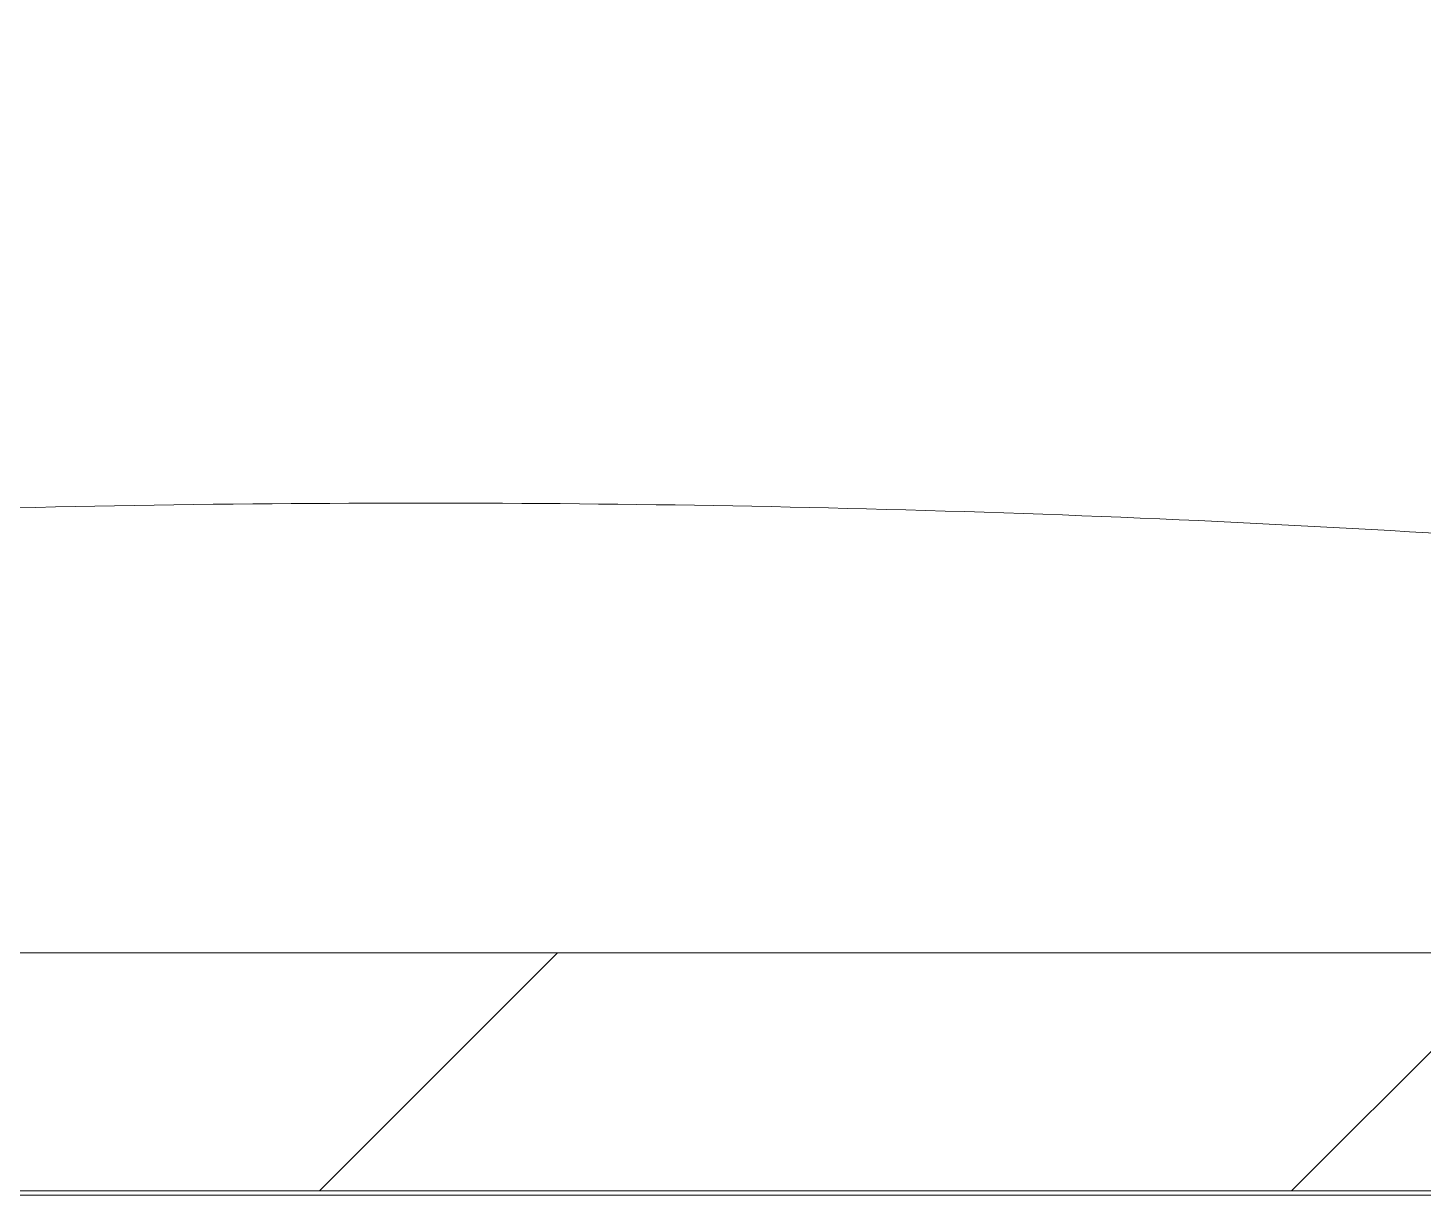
# Model space of a CAD drawing. Extents: x 14808 to 20058, y -13198 to -11680.
# Drawn here: x 15070.313 to 15073.536, y -13056.499 to -13053.803 of the extents above; entities that cross this region are included whole.
import ezdxf

# ---------------------------------------------------------------- set-up
doc = ezdxf.new("R2010")
doc.units = 0
doc.header["$LTSCALE"] = 7
doc.header["$MEASUREMENT"] = 0
doc.layers.get('0').update_dxf_attribs({"color": 2, "linetype": 'CONTINUOUS'})
pattern_1 = [(45, (121.7188765692827, 108.7141662034446), (-0.561266007566822, 0.5612660075668221), [])]

# ---------------------------------------------------------------- blocks, each defined once
blk = doc.blocks.new('A$C42703619')
at = {"linetype": 'Continuous', "lineweight": 0}
h = blk.add_hatch(dxfattribs=at)
h.set_pattern_fill('ANSI31', color=2, scale=0.25, style=0)
h.set_pattern_definition(pattern_1)
edge = h.paths.add_edge_path(flags=0)
edge.add_line((97.53904185005422, 2.222321144257528), (97.53904185005422, 2.847321144257528))
edge.add_line((97.53904185005422, 2.847321144257528), (96.74999859702007, 2.847321144257528))
edge.add_line((96.7499985970203, 2.847321144257528), (96.7499985970203, 5.222321144257528))
edge.add_line((96.7499985970203, 5.222321144257528), (96.6249985970203, 5.722321144257528))
edge.add_line((96.6249985970203, 5.722321144257528), (96.34361916785952, 5.722321144257528))
edge.add_arc((96.34361916785952, 5.597321144257513), 0.125, 90, 177.0000000000438)
edge.add_line((96.21879047601533, 5.60386313878778), (96.13423113672843, 3.990374827628862))
edge.add_arc((98.63080497361489, 3.859534937020008), 2.5, 176.9999999999657, 180)
edge.add_line((96.13080497361489, 3.859534937020008), (96.13080497361489, 2.797321144257502))
edge.add_arc((96.05580497361461, 2.797321144257502), 0.075, 270.00000000087937, 360, ccw=False)
edge.add_line((96.05580497360279, 2.722321144257513), (96.05000454349965, 2.722321144257513))
edge.add_arc((96.05000724730962, 2.797321144257516), 0.075, 180.0012677828646, 269.9979344414439, ccw=False)
edge.add_line((95.975007247328, 2.797319484733627), (95.9749967870871, 3.000695092532091))
edge.add_arc((92.37499694938788, 3.000008900132507), 3.600000000000001, 0.01092109129672237, 80.40685194069388)
edge.add_spline(control_points=[(92.97493994213073, 6.54966640550662), (92.9607906325839, 6.552053993184508), (92.94677238564782, 6.557006783679249), (92.9341892682387, 6.56408615923548), (92.92198248657951, 6.570953804898231), (92.9107864394864, 6.580010172554189), (92.90152601940599, 6.590518012263367), (92.893195754732, 6.59997040050991), (92.88622893984325, 6.610813184176187), (92.8810998260924, 6.622321144257519)], knot_values=[3.715156799287301e-06, 3.715156799287301e-06, 3.715156799287301e-06, 3.715156799287301e-06, 0.000176968514973958, 0.000176968514973958, 0.000176968514973958, 0.0003447893644392406, 0.0003447893644392406, 0.0003447893644392406, 0.0004957331891411338, 0.0004957331891411338, 0.0004957331891411338, 0.0004957331891411338], weights=[1, 1, 1, 1, 1, 1, 1, 1, 1, 1], degree=3, periodic=0)
edge.add_line((92.8810998260924, 6.622321144257533), (92.26812009557693, 6.622321144257533))
edge.add_line((92.26812009557716, 6.622321144257533), (92.26812009557716, 6.246851547293879))
edge.add_spline(control_points=[(92.26812009557716, 6.246851547293879), (92.26812322072738, 6.220064385237841), (92.27256273739567, 6.192925944958212), (92.28109409822628, 6.167522301713554), (92.28998121962195, 6.141059318153516), (92.30355743287828, 6.115767426764755), (92.32069088635535, 6.093728479477114), (92.33785041115834, 6.071655996359915), (92.35904820816995, 6.052239314698149), (92.38252984880455, 6.037065114372218), (92.40608546451313, 6.021843110206511), (92.43258584126147, 6.01047152708994), (92.45984525916629, 6.003876030315048), (92.47556714360053, 6.000072073882698), (92.49173169061032, 5.997780549482776), (92.50789134117554, 5.997064010360653)], knot_values=[1.343520857658167e-05, 1.343520857658167e-05, 1.343520857658167e-05, 1.343520857658167e-05, 0.0003350029093057034, 0.0003350029093057034, 0.0003350029093057034, 0.0006699738447442933, 0.0006699738447442933, 0.0006699738447442933, 0.001005448542786168, 0.001005448542786168, 0.001005448542786168, 0.001341990884282382, 0.001341990884282382, 0.001341990884282382, 0.001534328686856946, 0.001534328686856946, 0.001534328686856946, 0.001534328686856946], weights=[1, 1, 1, 1, 1, 1, 1, 1, 1, 1, 1, 1, 1, 1, 1, 1], degree=3, periodic=0)
edge.add_arc((92.37499694938788, 3.000008900132507), 3, -7.958078640513122e-13, 87.46107328380788, ccw=False)
edge.add_spline(control_points=[(95.37499694938788, 3.000008900132507), (95.37609576014756, 2.773861237088248), (95.37501769525966, 2.547708570347474), (95.37499287215223, 2.321558300065341), (95.37496750250307, 2.090428778231434), (95.37499893970471, 1.859299253606615), (95.37499632075787, 1.628169730395221), (95.37499160202196, 1.211727782308877), (95.37499718470326, 0.7952858341691851), (95.37499696456644, 0.3788438860561953)], knot_values=[5.981469940353156e-05, 5.981469940353156e-05, 5.981469940353156e-05, 5.981469940353156e-05, 0.002773617938170149, 0.002773617938170149, 0.002773617938170149, 0.005547172206765863, 0.005547172206765863, 0.005547172206765863, 0.01054447556557592, 0.01054447556557592, 0.01054447556557592, 0.01054447556557592], weights=[1, 1, 1, 1, 1, 1, 1, 1, 1, 1], degree=3, periodic=0)
edge.add_spline(control_points=[(95.37499694943108, 0.3788446919122705), (95.37499696254736, 0.3508518806161263), (95.37982958859129, 0.3224730266306679), (95.389095050361, 0.2960580933076287), (95.39836054866237, 0.2696430558353526), (95.41231459394976, 0.2444633185013672), (95.429802201234, 0.2226049733009816), (95.44728783329856, 0.2007490969943362), (95.46878873409014, 0.1816109291810122), (95.4925242969648, 0.166776856482052), (95.51625438229735, 0.1519462070961239), (95.54287282509995, 0.1410085497534581), (95.57017469621769, 0.1348707207750621), (95.5792036361504, 0.1328408932616227), (95.58835954788196, 0.1313109326821333), (95.59755790585086, 0.130294976620668)], knot_values=[0, 0, 0, 0, 0.0003359137355537293, 0.0003359137355537293, 0.0003359137355537293, 0.0006718298416777864, 0.0006718298416777864, 0.0006718298416777864, 0.001007708432369905, 0.001007708432369905, 0.001007708432369905, 0.001343508647123747, 0.001343508647123747, 0.001343508647123747, 0.001453152611270006, 0.001453152611270006, 0.001453152611270006, 0.001453152611270006], weights=[1, 1, 1, 1, 1, 1, 1, 1, 1, 1, 1, 1, 1, 1, 1, 1], degree=3, periodic=0)
edge.add_spline(control_points=[(95.59755856911852, 0.130294902999772), (95.62730371385533, 0.1270095609543276), (95.65705603721199, 0.1237885752168566), (95.68681512127114, 0.1206319910311251)], knot_values=[0.000379612931253025, 0.000379612931253025, 0.000379612931253025, 0.000379612931253025, 0.0007366391467210646, 0.0007366391467210646, 0.0007366391467210646, 0.0007366391467210646], weights=[1, 1, 1, 1], degree=3, periodic=0)
edge.add_spline(control_points=[(95.68681512127114, 0.1206319910317646), (95.70072466700913, 0.1191565876885861), (95.71508077674162, 0.1200624323272521), (95.72869456681246, 0.123274440665945), (95.74230832424155, 0.1264864413032356), (95.75555520659555, 0.1320931441823987), (95.7673385645162, 0.1396299747858407), (95.77912283711794, 0.1471673904345252), (95.78976831594491, 0.1568430216200269), (95.79839418310485, 0.1678555658832792), (95.80702186452709, 0.1788704263935657), (95.81386700081657, 0.1915264458029853), (95.81836340821155, 0.2047758367067516), (95.82272678550044, 0.2176332329091153), (95.82499694943954, 0.2313872900170182), (95.82499694943954, 0.2449649075720757)], knot_values=[0, 0, 0, 0, 0.0001678509099846509, 0.0001678509099846509, 0.0001678509099846509, 0.0003357010631929814, 0.0003357010631929814, 0.0003357010631929814, 0.0005035639249444302, 0.0005035639249444302, 0.0005035639249444302, 0.0006714623634739861, 0.0006714623634739861, 0.0006714623634739861, 0.0008342554581856271, 0.0008342554581856271, 0.0008342554581856271, 0.0008342554581856271], weights=[1, 1, 1, 1, 1, 1, 1, 1, 1, 1, 1, 1, 1, 1, 1, 1], degree=3, periodic=0)
edge.add_line((95.82499694943954, 0.2449649075720757), (95.82499694943522, 0.3765557884500268))
edge.add_spline(control_points=[(95.8249969494309, 0.3765557884500126), (95.82499694942953, 0.4540654598013489), (95.82499701894562, 0.5315751311526569), (95.82499710255661, 0.6090848025039222)], knot_values=[0.0001531512326486863, 0.0001531512326486863, 0.0001531512326486863, 0.0001531512326486863, 0.001083267288864468, 0.001083267288864468, 0.001083267288864468, 0.001083267288864468], weights=[1, 1, 1, 1], degree=3, periodic=0)
edge.add_spline(control_points=[(95.82499710255661, 0.6090848025040785), (95.85671384902162, 0.6058565788676802), (95.88843830944097, 0.6027032651866406), (95.92016995279027, 0.5996249142432291)], knot_values=[0.0003270985367544366, 0.0003270985367544366, 0.0003270985367544366, 0.0003270985367544366, 0.0007077899447716636, 0.0007077899447716636, 0.0007077899447716636, 0.0007077899447716636], weights=[1, 1, 1, 1], degree=3, periodic=0)
edge.add_spline(control_points=[(95.92016995279027, 0.5996249142440959), (95.92573879539623, 0.5990846695520631), (95.93147771473946, 0.5994984850266647), (95.93691144775948, 0.6008320583324078), (95.94234516641654, 0.6021656281130916), (95.94762355099147, 0.6044557143008333), (95.95230963979157, 0.6075125555726615), (95.95699612413546, 0.6105696548666018), (95.96121944392007, 0.6144779135587655), (95.96463017552833, 0.6189136662001502), (95.96804166584388, 0.6233504055620571), (95.97073428079739, 0.628437194417522), (95.97248531732248, 0.6337529063572802), (95.97413843948198, 0.6387713746039694), (95.97499669018362, 0.6441201646413859), (95.97499669018362, 0.6494038978307728)], knot_values=[0, 0, 0, 0, 6.713983624059836e-05, 6.713983624059836e-05, 6.713983624059836e-05, 0.0001342793406515402, 0.0001342793406515402, 0.0001342793406515402, 0.0002014243810890044, 0.0002014243810890044, 0.0002014243810890044, 0.0002685844777707112, 0.0002685844777707112, 0.0002685844777707112, 0.0003318892985055608, 0.0003318892985055608, 0.0003318892985055608, 0.0003318892985055608], weights=[1, 1, 1, 1, 1, 1, 1, 1, 1, 1, 1, 1, 1, 1, 1, 1], degree=3, periodic=0)
edge.add_line((95.97499669018362, 0.6494038978307728), (95.97499669018362, 1.972321144257528))
edge.add_arc((96.22499669018362, 1.972321144257528), 0.25, 90.00000000109918, 180, ccw=False)
edge.add_line((96.22499669018362, 2.222321144257528), (97.5388613849093, 2.222321144257528))
h = blk.add_hatch(dxfattribs=at)
h.set_pattern_fill('ANSI31', color=2, scale=0.25, style=0)
h.set_pattern_definition(pattern_1)
edge = h.paths.add_edge_path(flags=0)
edge.add_line((98.9999985970203, 5.222321144257499), (98.9999985970203, 2.847321144257528))
edge.add_line((98.9999985970203, 2.847321144257528), (98.21113580978113, 2.847321144257528))
edge.add_line((98.21113580978113, 2.847321144257528), (98.21095534463734, 2.222321144257528))
edge.add_line((98.21095534463734, 2.222321144257528), (99.52498994673101, 2.222321144257513))
edge.add_arc((99.52498994673101, 1.972321144257499), 0.25, -7.958078640513122e-13, 89.9999999999992, ccw=False)
edge.add_line((99.77498994673101, 1.972321144257499), (99.77498994673101, 0.6493956325956205))
edge.add_spline(control_points=[(99.77498994673101, 0.6493956325956205), (99.77498994673078, 0.643804229705971), (99.7759564840776, 0.6381283758668062), (99.77780960068048, 0.632845311194778), (99.77966272462027, 0.6275622256068303), (99.78245357114884, 0.6225262022266165), (99.78595114375639, 0.618154469444498), (99.78944831648346, 0.6137832364867606), (99.79374855784181, 0.6099555531572136), (99.79849574179207, 0.6069887132227691), (99.80324179144554, 0.604022582187902), (99.80856551862666, 0.6018350594797326), (99.81402592834911, 0.6006075228042604), (99.8191718689477, 0.5994506808940159), (99.82456874135869, 0.5991145885757092), (99.82981844853884, 0.5996240612153301)], knot_values=[0, 0, 0, 0, 6.718372675116485e-05, 6.718372675116485e-05, 6.718372675116485e-05, 0.0001343679310096357, 0.0001343679310096357, 0.0001343679310096357, 0.0002015445475689108, 0.0002015445475689108, 0.0002015445475689108, 0.0002687049376802805, 0.0002687049376802805, 0.0002687049376802805, 0.0003318951457513295, 0.0003318951457513295, 0.0003318951457513295, 0.0003318951457513295], weights=[1, 1, 1, 1, 1, 1, 1, 1, 1, 1, 1, 1, 1, 1, 1, 1], degree=3, periodic=0)
edge.add_spline(control_points=[(99.82981844853884, 0.5996240611832846), (99.85324613600233, 0.6018968182399718), (99.87666989547324, 0.6042104359222762), (99.90008951322898, 0.6065648931203143)], knot_values=[0.01634638392776675, 0.01634638392776675, 0.01634638392776675, 0.01634638392776675, 0.01662746818133061, 0.01662746818133061, 0.01662746818133061, 0.01662746818133061], weights=[1, 1, 1, 1], degree=3, periodic=0)
edge.add_spline(control_points=[(99.90008951318305, 0.6065648931195327), (99.90839088063649, 0.6065648931193905), (99.91669224809016, 0.6065648931192626), (99.92499361554383, 0.6065648931191348)], knot_values=[3521.152073444386, 3521.152073444386, 3521.152073444386, 3521.152073444386, 3521.152173060795, 3521.152173060795, 3521.152173060795, 3521.152173060795], weights=[1, 1, 1, 1], degree=3, periodic=0)
edge.add_spline(control_points=[(99.92499361558612, 0.60656489311922), (99.92499395470668, 0.4860313639477383), (99.92499425991218, 0.3654978347759723), (99.92499431939632, 0.2449643056040074)], knot_values=[0.002205661054958141, 0.002205661054958141, 0.002205661054958141, 0.002205661054958141, 0.003652063405021541, 0.003652063405021541, 0.003652063405021541, 0.003652063405021541], weights=[1, 1, 1, 1], degree=3, periodic=0)
edge.add_spline(control_points=[(99.92499431939677, 0.2449642175127948), (99.92499432630893, 0.2309678628651497), (99.92741063763651, 0.2167784880005357), (99.932043356333, 0.2035710711105807), (99.93667609280374, 0.1903636035469347), (99.9436530902326, 0.1777737849485632), (99.95239685548177, 0.1668446488471247), (99.96113965484847, 0.155916720035215), (99.97189008319356, 0.1463476409689903), (99.98375784113887, 0.1389306004380373), (99.99562288218385, 0.1315152578994301), (100.0089321047531, 0.1260464102817238), (100.0225830446498, 0.1229774782376367), (100.0358062238092, 0.1200047130980906), (100.0496973293075, 0.1192017777738883), (100.0631749569766, 0.1206312364371556)], knot_values=[0, 0, 0, 0, 0.0001679562557717039, 0.0001679562557717039, 0.0001679562557717039, 0.0003359136671146044, 0.0003359136671146044, 0.0003359136671146044, 0.0005038527443780017, 0.0005038527443780017, 0.0005038527443780017, 0.000671752952182601, 0.000671752952182601, 0.000671752952182601, 0.0008343663057275867, 0.0008343663057275867, 0.0008343663057275867, 0.0008343663057275867], weights=[1, 1, 1, 1, 1, 1, 1, 1, 1, 1, 1, 1, 1, 1, 1, 1], degree=3, periodic=0)
edge.add_spline(control_points=[(100.0631760457741, 0.1206313516718112), (100.0929317331525, 0.1237875667752277), (100.1226806613831, 0.1270081687267677), (100.1524224126911, 0.1302931122984248)], knot_values=[0.01824208284473301, 0.01824208284473301, 0.01824208284473301, 0.01824208284473301, 0.0185990683055447, 0.0185990683055447, 0.0185990683055447, 0.0185990683055447], weights=[1, 1, 1, 1], degree=3, periodic=0)
edge.add_spline(control_points=[(100.1524224126911, 0.130293112298439), (100.1802412152256, 0.1333656836023991), (100.2079024320824, 0.1412810501345163), (100.2331261032264, 0.1533843169776858), (100.2583496505224, 0.1654875243940026), (100.2818313158555, 0.18211226798757), (100.3016276990793, 0.2018813898500653), (100.3214267284952, 0.2216531542605011), (100.3380854739489, 0.2451152278593085), (100.3502259206434, 0.2703250233317149), (100.3623692307851, 0.2955407647890027), (100.370326992861, 0.3232003336864651), (100.3734410565608, 0.3510139311831821), (100.3744748701522, 0.3602475493396682), (100.3749941790716, 0.3695532523879947), (100.3749941632072, 0.3788445641791824)], knot_values=[0, 0, 0, 0, 0.0003357261714734765, 0.0003357261714734765, 0.0003357261714734765, 0.0006714494502357216, 0.0006714494502357216, 0.0006714494502357216, 0.001007217353174794, 0.001007217353174794, 0.001007217353174794, 0.00134306550302437, 0.00134306550302437, 0.00134306550302437, 0.001453150299511086, 0.001453150299511086, 0.001453150299511086, 0.001453150299511086], weights=[1, 1, 1, 1, 1, 1, 1, 1, 1, 1, 1, 1, 1, 1, 1, 1], degree=3, periodic=0)
edge.add_spline(control_points=[(100.3749941632072, 0.3788445641791824), (100.3749932057517, 0.7947963462390888), (100.3749980852244, 1.210757216080005), (100.3749926584717, 1.626718085849966), (100.3749896399363, 1.858088977300433), (100.3750207279436, 2.089459870225191), (100.374994926593, 2.320830760256719), (100.3749696805803, 2.547221717925432), (100.3738894965099, 2.773615075263116), (100.3749318836931, 3.00000363455991)], knot_values=[8.443305000002019e-05, 8.443305000002019e-05, 8.443305000002019e-05, 8.443305000002019e-05, 0.005075963487664221, 0.005075963487664221, 0.005075963487664221, 0.007852414185481039, 0.007852414185481039, 0.007852414185481039, 0.01056910568345572, 0.01056910568345572, 0.01056910568345572, 0.01056910568345572], weights=[1, 1, 1, 1, 1, 1, 1, 1, 1, 1], degree=3, periodic=0)
edge.add_arc((103.3749896792228, 3.000018308957515), 3, 92.53667033797592, 180.0002802549507, ccw=False)
edge.add_spline(control_points=[(103.242213317119, 5.99707860826188), (103.2702263633282, 5.998320695533586), (103.2985206219687, 6.004433668220038), (103.3246459457109, 6.01491358397255), (103.3507728757709, 6.025394144083428), (103.3754522017348, 6.040533147739872), (103.3966256785379, 6.059084225731588), (103.4177626293013, 6.077603301543697), (103.4359903944369, 6.10003674170563), (103.4497780133966, 6.124524053112431), (103.4635208867712, 6.148931894737252), (103.4732322973532, 6.176056504483135), (103.4780940045202, 6.203642245451952), (103.4806047769841, 6.217888582476895), (103.4818755582901, 6.232408828437507), (103.4818770972338, 6.246874722624362)], knot_values=[0, 0, 0, 0, 0.0003377869286602247, 0.0003377869286602247, 0.0003377869286602247, 0.0006756106847210727, 0.0006756106847210727, 0.0006756106847210727, 0.001012856345761382, 0.001012856345761382, 0.001012856345761382, 0.001348994364066611, 0.001348994364066611, 0.001348994364066611, 0.001520863348828256, 0.001520863348828256, 0.001520863348828256, 0.001520863348828256], weights=[1, 1, 1, 1, 1, 1, 1, 1, 1, 1, 1, 1, 1, 1, 1, 1], degree=3, periodic=0)
edge.add_line((103.4818770972338, 6.246874722624362), (103.4818770991146, 6.622321144257533))
edge.add_line((103.4818770991146, 6.622321144257533), (102.8688921591431, 6.622321144257533))
edge.add_spline(control_points=[(102.8688921591429, 6.622321144257519), (102.8635416466827, 6.610319693957074), (102.8561859809706, 6.599037938874922), (102.8473688016902, 6.589295241998066), (102.8379091194524, 6.5788426002105), (102.8265068912433, 6.569885651507711), (102.8141156066567, 6.563162603488387), (102.8019966319862, 6.556587300654805), (102.7886089314529, 6.551969682045687), (102.7750138747861, 6.54967216411476)], knot_values=[0.0001841116759883218, 0.0001841116759883218, 0.0001841116759883218, 0.0001841116759883218, 0.0003416561308431118, 0.0003416561308431118, 0.0003416561308431118, 0.0005106879721787074, 0.0005106879721787074, 0.0005106879721787074, 0.000675994754292958, 0.000675994754292958, 0.000675994754292958, 0.000675994754292958], weights=[1, 1, 1, 1, 1, 1, 1, 1, 1, 1], degree=3, periodic=0)
edge.add_arc((103.3749896792228, 3.000018308957515), 3.600000000000001, 99.59367265227958, 179.9889560388777)
edge.add_line((99.77498974609989, 3.000712221495782), (99.77498994673124, 2.797321144257502))
edge.add_arc((99.69998994673097, 2.797321144257516), 0.075, 270, 359.99999999998914, ccw=False)
edge.add_line((99.69998994673097, 2.722321144257528), (99.69419222042643, 2.722321144257513))
edge.add_arc((99.69419222042575, 2.797321144257516), 0.075, 180.0000000057213, 270.00000000057264, ccw=False)
edge.add_line((99.6191922204257, 2.797321144250027), (99.6191922204257, 3.859534937020008))
edge.add_arc((97.1191922204257, 3.859534937020022), 2.5, 5.088887490341627e-13, 3.00000000003513)
edge.add_line((99.61576605731216, 3.990374827628877), (99.53120671802526, 5.60386313878778))
edge.add_arc((99.40637802618085, 5.597321144257513), 0.125, 2.999999999955942, 90.00000000000325)
edge.add_line((99.40637802618085, 5.722321144257528), (99.12499859702007, 5.722321144257528))
edge.add_line((99.1249985970203, 5.722321144257528), (98.9999985970203, 5.222321144257499))
h = blk.add_hatch(dxfattribs=at)
h.set_pattern_fill('ANSI31', color=2, scale=0.25, style=0)
h.set_pattern_definition(pattern_1)
edge = h.paths.add_edge_path(flags=0)
edge.add_spline(control_points=[(96.07499859702011, 0.5800447165782359), (96.07499859702011, 0.5783787339936381), (96.07483048557606, 0.5767044987979304), (96.07449925465471, 0.5750717759037869), (96.0739428391712, 0.5723290600489079), (96.0729053674354, 0.569644565964559), (96.07147264446758, 0.5672405290788092), (96.07004026453478, 0.5648370677885097), (96.06817333181561, 0.5626476776202267), (96.06602628818518, 0.5608536480510864), (96.06387958124014, 0.559059899810002), (96.06139366546313, 0.5576119462921767), (96.05877428508074, 0.5566297396572324), (96.05615491966319, 0.5556475386336857), (96.05332985972655, 0.5551040038113726), (96.05053303727027, 0.5550441858439612), (96.05035492107027, 0.5550403763247047), (96.05017675395402, 0.5550384712380847), (96.04999859702025, 0.5550384712380847)], knot_values=[0.0001364402571216467, 0.0001364402571216467, 0.0001364402571216467, 0.0001364402571216467, 0.0001565601849311874, 0.0001565601849311874, 0.0001565601849311874, 0.0001904379881689628, 0.0001904379881689628, 0.0001904379881689628, 0.0002243075879197432, 0.0002243075879197432, 0.0002243075879197432, 0.0002581718820728911, 0.0002581718820728911, 0.0002581718820728911, 0.000292036083674254, 0.000292036083674254, 0.000292036083674254, 0.0002941658717598203, 0.0002941658717598203, 0.0002941658717598203, 0.0002941658717598203], weights=[1, 1, 1, 1, 1, 1, 1, 1, 1, 1, 1, 1, 1, 1, 1, 1, 1, 1, 1], degree=3, periodic=0)
edge.add_spline(control_points=[(96.04999859696682, 0.5550384712380847), (95.99166526366707, 0.5550384712390368), (95.93333193036733, 0.5550384712399747), (95.87499859706759, 0.5550384712409127)], knot_values=[3530.153299999999, 3530.153299999999, 3530.153299999999, 3530.153299999999, 3530.153999999998, 3530.153999999998, 3530.153999999998, 3530.153999999998], weights=[1, 1, 1, 1], degree=3, periodic=0)
edge.add_spline(control_points=[(95.87499859701938, 0.5550384712408984), (95.87374908400807, 0.5550384712408842), (95.87249607268404, 0.5549442429913185), (95.8712606125955, 0.554757371014098), (95.8684946609419, 0.5543390014857792), (95.86576280811414, 0.5534373211777179), (95.86329122643156, 0.5521270518924766), (95.86174516459687, 0.5513074320718871), (95.86027766611551, 0.5503191987462017), (95.8589368510493, 0.5491947883209392), (95.85679233476867, 0.5473963923132388), (95.85492880091942, 0.5452028767845221), (95.85350050304442, 0.5427959818018664), (95.85207221481232, 0.5403891030690957), (95.85103975417542, 0.5377024732758926), (95.85048852268892, 0.5349585315206085), (95.85016350736896, 0.5333406574896387), (95.8499985970202, 0.5316824387095878), (95.8499985970202, 0.5300322413461984)], knot_values=[0.00055598491918721, 0.00055598491918721, 0.00055598491918721, 0.00055598491918721, 0.0005709133380807324, 0.0005709133380807324, 0.0005709133380807324, 0.0006044820566691762, 0.0006044820566691762, 0.0006044820566691762, 0.0006252975522550772, 0.0006252975522550772, 0.0006252975522550772, 0.0006588829310970704, 0.0006588829310970704, 0.0006588829310970704, 0.0006924679357587125, 0.0006924679357587125, 0.0006924679357587125, 0.0007122224057692758, 0.0007122224057692758, 0.0007122224057692758, 0.0007122224057692758], weights=[1, 1, 1, 1, 1, 1, 1, 1, 1, 1, 1, 1, 1, 1, 1, 1, 1, 1, 1], degree=3, periodic=0)
edge.add_line((95.8499985970202, 0.5300322413461984), (95.84999859701361, 0.02991080086373898))
edge.add_spline(control_points=[(95.8499985970202, 0.02991080086365372), (95.8499985970202, 0.02860595131225097), (95.85010133251558, 0.0272971248158953), (95.85030492653141, 0.02600825638644011), (95.85074171434098, 0.02324313573394221), (95.85166193326859, 0.02051528389457502), (95.85298943056387, 0.01805064867928508), (95.85431683794377, 0.01558618040140658), (95.85608809843393, 0.0133169057390532), (95.85815655840543, 0.01143088145756366), (95.86022462268738, 0.009545217966497432), (95.8626468364173, 0.007990638645502202), (95.86522257476531, 0.006896020612749965), (95.86779771820284, 0.005801655400595962), (95.87059735846606, 0.005136851387227637), (95.87338958947544, 0.004956726616804019), (95.87392509059191, 0.004922181833315165), (95.87446198283124, 0.004904882524833454), (95.8749985970203, 0.004904882524819243)], knot_values=[0.0001187339764447431, 0.0001187339764447431, 0.0001187339764447431, 0.0001187339764447431, 0.000134328333082905, 0.000134328333082905, 0.000134328333082905, 0.000167921356750025, 0.000167921356750025, 0.000167921356750025, 0.0002015121667753027, 0.0002015121667753027, 0.0002015121667753027, 0.000235096516533723, 0.000235096516533723, 0.000235096516533723, 0.0002686729940866526, 0.0002686729940866526, 0.0002686729940866526, 0.0002750524675500595, 0.0002750524675500595, 0.0002750524675500595, 0.0002750524675500595], weights=[1, 1, 1, 1, 1, 1, 1, 1, 1, 1, 1, 1, 1, 1, 1, 1, 1, 1, 1], degree=3, periodic=0)
edge.add_spline(control_points=[(95.87499859706759, 0.004904882524819243), (96.04166526373024, 0.004904882522204446), (96.20833193039289, 0.004904882519589648), (96.37499859705576, 0.004904882516974851), (97.541665263695, 0.004904882498657059), (98.70833193033377, 0.004904882480339268), (99.874998596973, 0.004904882462035687)], knot_values=[3626.268, 3626.268, 3626.268, 3626.268, 3626.27, 3626.27, 3626.27, 3626.283999999999, 3626.283999999999, 3626.283999999999, 3626.283999999999], weights=[1, 1, 1, 1, 1, 1, 1], degree=3, periodic=0)
edge.add_spline(control_points=[(99.87499859701984, 0.004904882462035687), (99.87659033031105, 0.004904882461978843), (99.87818927590342, 0.005058326617508158), (99.87975195951844, 0.005361039005542523), (99.88249835290117, 0.005893051558466311), (99.8851907570297, 0.006906559027576975), (99.88760627595138, 0.008317580752510878), (99.89002199332845, 0.009728718404723224), (99.8922273941862, 0.01157633726493401), (99.89403998984471, 0.01370741607590986), (99.89585294669996, 0.01583891954837924), (99.89732293545808, 0.01831276161983197), (99.89832836275718, 0.02092412822732825), (99.8993340206498, 0.0235360937485396), (99.89990263805566, 0.0263576718453109), (99.8999871833339, 0.02915527149091446), (99.89999479159087, 0.02940702839320153), (99.89999859702039, 0.02965892896184386), (99.89999859702039, 0.02991080080112596)], knot_values=[0.0003503248836343956, 0.0003503248836343956, 0.0003503248836343956, 0.0003503248836343956, 0.0003693748165483896, 0.0003693748165483896, 0.0003693748165483896, 0.000402944133240023, 0.000402944133240023, 0.000402944133240023, 0.0004365161552661665, 0.0004365161552661665, 0.0004365161552661665, 0.00047009491063788, 0.00047009491063788, 0.00047009491063788, 0.0005036814879436035, 0.0005036814879436035, 0.0005036814879436035, 0.0005066683953406662, 0.0005066683953406662, 0.0005066683953406662, 0.0005066683953406662], weights=[1, 1, 1, 1, 1, 1, 1, 1, 1, 1, 1, 1, 1, 1, 1, 1, 1, 1, 1], degree=3, periodic=0)
edge.add_line((99.89999859702039, 0.02991080080112596), (99.89999859702948, 0.5300322412794927))
edge.add_spline(control_points=[(99.89999859702039, 0.5300322412794216), (99.89999859702039, 0.5314932438241797), (99.89986960493479, 0.532959821974238), (99.89961457165691, 0.5343983929536691), (99.89912589438472, 0.5371548839761786), (99.8981545572874, 0.5398650292235416), (99.89678094311603, 0.542304339031979), (99.89540743721363, 0.5447434565734213), (99.89359381477016, 0.5469790702757606), (99.891490239414, 0.5488259009573895), (99.89017327778788, 0.5499821253494375), (99.88872617972174, 0.5510046860467597), (99.88719653463704, 0.5518599220864857), (99.88475471323864, 0.5532251627446172), (99.88204352837101, 0.5541876937616266), (99.87928745783074, 0.5546677447720114), (99.87787379065367, 0.5549139766252225), (99.87643354824354, 0.5550384711763812), (99.8749985970203, 0.5550384711764096)], knot_values=[0.0005197935206821977, 0.0005197935206821977, 0.0005197935206821977, 0.0005197935206821977, 0.000537268232066743, 0.000537268232066743, 0.000537268232066743, 0.0005708621939777931, 0.0005708621939777931, 0.0005708621939777931, 0.0006044535684969859, 0.0006044535684969859, 0.0006044535684969859, 0.0006253006575857649, 0.0006253006575857649, 0.0006253006575857649, 0.0006588714458779065, 0.0006588714458779065, 0.0006588714458779065, 0.0006760323663858482, 0.0006760323663858482, 0.0006760323663858482, 0.0006760323663858482], weights=[1, 1, 1, 1, 1, 1, 1, 1, 1, 1, 1, 1, 1, 1, 1, 1, 1, 1, 1], degree=3, periodic=0)
edge.add_spline(control_points=[(99.87499859697118, 0.5550384711764096), (99.81666526367144, 0.5550384711773617), (99.7583319303717, 0.5550384711782996), (99.69999859707195, 0.5550384711792518)], knot_values=[3530.137999999999, 3530.137999999999, 3530.137999999999, 3530.137999999999, 3530.138699999998, 3530.138699999998, 3530.138699999998, 3530.138699999998], weights=[1, 1, 1, 1], degree=3, periodic=0)
edge.add_spline(control_points=[(99.69999859702011, 0.5550384711792518), (99.69825696476391, 0.5550384711792802), (99.69650589750472, 0.5552225087916511), (99.69480232002343, 0.5555845953587166), (99.69206514403959, 0.556166367932299), (99.68939068672125, 0.5572288932183298), (99.68700048903838, 0.5586840724964119), (99.68460972037383, 0.5601395993948515), (99.68243736811883, 0.5620281295011083), (99.68066333869638, 0.5641931128656879), (99.67888903596668, 0.5663584297679378), (99.67746420975755, 0.5688600303885423), (99.67650680290126, 0.5714906424040933), (99.67554939453294, 0.5741212585758078), (99.67503298589509, 0.5769534556843254), (99.67500030183373, 0.57975268843267), (99.67499916531051, 0.57985002615235), (99.67499859702025, 0.5799473721655843), (99.67499859702025, 0.5800447165201135)], knot_values=[0.0003725831428450294, 0.0003725831428450294, 0.0003725831428450294, 0.0003725831428450294, 0.00039362334231691, 0.00039362334231691, 0.00039362334231691, 0.0004274985761597936, 0.0004274985761597936, 0.0004274985761597936, 0.000461381992892301, 0.000461381992892301, 0.000461381992892301, 0.0004952706217086493, 0.0004952706217086493, 0.0004952706217086493, 0.0005291592007846283, 0.0005291592007846283, 0.0005291592007846283, 0.000530322017814026, 0.000530322017814026, 0.000530322017814026, 0.000530322017814026], weights=[1, 1, 1, 1, 1, 1, 1, 1, 1, 1, 1, 1, 1, 1, 1, 1, 1, 1, 1], degree=3, periodic=0)
edge.add_line((99.67499859702025, 0.5800447165201135), (99.67499859702025, 1.079904427799157))
edge.add_spline(control_points=[(99.67499859702025, 1.079904427799157), (99.67499859702025, 1.080252198888907), (99.67499134061245, 1.080600045592554), (99.67497683725423, 1.080947514128489), (99.67486009316303, 1.083744445579775), (99.67425885756211, 1.086559798156053), (99.6732228781716, 1.089160413742569), (99.6721869136004, 1.091760992128989), (99.67068762977397, 1.094218579953953), (99.66884914105049, 1.096329548866557), (99.66701093842448, 1.098440189279081), (99.66478291334533, 1.100262545484746), (99.66234958783389, 1.101645556257914), (99.6608265388245, 1.102511200076457), (99.65920313951665, 1.103219712497797), (99.65753276121131, 1.10374777861329), (99.65510984309549, 1.104513749383891), (99.65253970768617, 1.104910345041084), (99.64999859702039, 1.104910345041127)], knot_values=[0.0004995575904057273, 0.0004995575904057273, 0.0004995575904057273, 0.0004995575904057273, 0.0005036853531316042, 0.0005036853531316042, 0.0005036853531316042, 0.0005372779795142832, 0.0005372779795142832, 0.0005372779795142832, 0.0005708702161630338, 0.0005708702161630338, 0.0005708702161630338, 0.0006044572249481118, 0.0006044572249481118, 0.0006044572249481118, 0.0006252966728655913, 0.0006252966728655913, 0.0006252966728655913, 0.0006557862966305994, 0.0006557862966305994, 0.0006557862966305994, 0.0006557862966305994], weights=[1, 1, 1, 1, 1, 1, 1, 1, 1, 1, 1, 1, 1, 1, 1, 1, 1, 1, 1], degree=3, periodic=0)
edge.add_spline(control_points=[(99.64999859696968, 1.104910345041127), (99.59166526367017, 1.104910345042036), (99.53333193037042, 1.10491034504296), (99.47499859707068, 1.104910345043869)], knot_values=[3622.224651923102, 3622.224651923102, 3622.224651923102, 3622.224651923102, 3622.225351923102, 3622.225351923102, 3622.225351923102, 3622.225351923102], weights=[1, 1, 1, 1], degree=3, periodic=0)
edge.add_line((99.4749985970202, 1.104910345043869), (99.4749985970202, 0.2797223268342393))
edge.add_spline(control_points=[(99.47499859707705, 0.2797223268342393), (98.54166526371137, 0.2797223268483364), (97.60833193034591, 0.2797223268624336), (96.67499859698046, 0.2797223268765592), (96.5416652636427, 0.2797223268785629), (96.40833193030494, 0.2797223268805809), (96.27499859696718, 0.2797223268825846)], knot_values=[3766.402876923101, 3766.402876923101, 3766.402876923101, 3766.402876923101, 3766.414076923102, 3766.414076923102, 3766.414076923102, 3766.415676923102, 3766.415676923102, 3766.415676923102, 3766.415676923102], weights=[1, 1, 1, 1, 1, 1, 1], degree=3, periodic=0)
edge.add_line((96.27499859702039, 0.2797223268825846), (96.27499859702039, 1.104910345094147))
edge.add_spline(control_points=[(96.27499859696718, 1.104910345094147), (96.21666526366744, 1.104910345095071), (96.1583319303677, 1.104910345095995), (96.09999859706795, 1.104910345096918)], knot_values=[3622.238151923102, 3622.238151923102, 3622.238151923102, 3622.238151923102, 3622.238851923102, 3622.238851923102, 3622.238851923102, 3622.238851923102], weights=[1, 1, 1, 1], degree=3, periodic=0)
edge.add_spline(control_points=[(96.0999985970202, 1.104910345096918), (96.09824271730213, 1.104910345096947), (96.09647717068174, 1.104723253153345), (96.09476028637391, 1.104355256063677), (96.09202496529747, 1.10376896717343), (96.08935315720419, 1.102702349726336), (96.08696604628904, 1.101243782781403), (96.08547274016428, 1.100331346355325), (96.0840681415309, 1.099255385307679), (96.0827983086192, 1.098051214310622), (96.08076740906563, 1.096125330741224), (96.07904106803403, 1.093822194871741), (96.07776217747778, 1.091332612684901), (96.07648329465064, 1.088843045543889), (96.0756165752141, 1.086098376623376), (96.07523371454909, 1.083325850059602), (96.07507733798684, 1.082193432415529), (96.07499859702011, 1.081047591601767), (96.07499859702011, 1.079904427855944)], knot_values=[0.0005498789646751348, 0.0005498789646751348, 0.0005498789646751348, 0.0005498789646751348, 0.0005709074745244519, 0.0005709074745244519, 0.0005709074745244519, 0.0006044765948085211, 0.0006044765948085211, 0.0006044765948085211, 0.0006252935287436469, 0.0006252935287436469, 0.0006252935287436469, 0.000658879769897804, 0.000658879769897804, 0.000658879769897804, 0.0006924656783313697, 0.0006924656783313697, 0.0006924656783313697, 0.0007061150108010453, 0.0007061150108010453, 0.0007061150108010453, 0.0007061150108010453], weights=[1, 1, 1, 1, 1, 1, 1, 1, 1, 1, 1, 1, 1, 1, 1, 1, 1, 1, 1], degree=3, periodic=0)
edge.add_line((96.07499859701852, 1.079904427855887), (96.07499859702034, 0.5800447165782359))
at = {"color": 7, "linetype": 'Continuous', "lineweight": 15}
for p, q in [((96.27499859702039, 0.2797223268825846), (99.4749985970202, 0.279722326834225)), ((99.87499859701984, 0.004904882458781401), (95.8749985970203, 0.004904882524805032)), ((95.8749985973459, -2.59057493678938e-07), (99.8749985973459, -2.59057493678938e-07))]:
    blk.add_line(p, q, dxfattribs=at)
blk.add_open_spline([(96.27499860053604, 0.733219715154668), (96.4987118466529, 0.749537442294276), (96.95257903077118, 0.7826426830283069), (97.6686247290545, 0.8025291765229596), (98.39329095021685, 0.7967290191217629), (98.99780019622176, 0.7699740634349652), (99.35051710061862, 0.7428074177979838), (99.47499860053631, 0.733219715154668)], degree=3, knots=[0, 0, 0, 0, 0.2164724081030384, 0.439177044768804, 0.6556690639626581, 0.8784780914901537, 1, 1, 1, 1], dxfattribs=at)

msp = doc.modelspace()

# ---------------------------------------------------------------- block references
at = {"xscale": 2, "yscale": 2, "zscale": 2}
msp.add_blockref('A$C42703619', (14875.48121183807, -13056.49878838465), dxfattribs=at)

doc.saveas('drawing.dxf')
